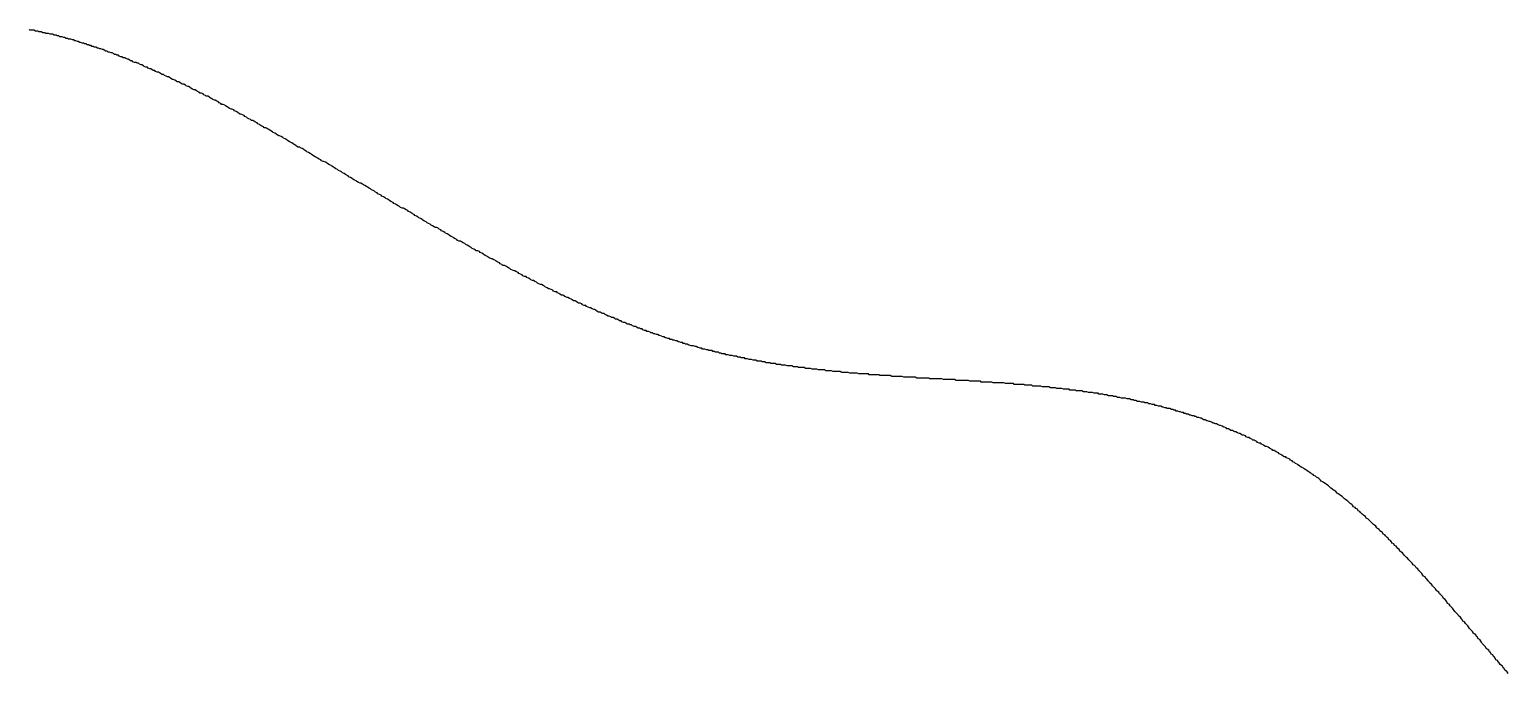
# Model space of a CAD drawing. Header units: millimetres. Extents: x 35 to 605, y 64 to 964.
# Drawn here: x 283.88 to 302.23, y 455.38 to 463.38 of the extents above; entities that cross this region are included whole.
import ezdxf

# ---------------------------------------------------------------- set-up
doc = ezdxf.new("R2010")
doc.units = ezdxf.units.MM

msp = doc.modelspace()

# ---------------------------------------------------------------- linework, layer by layer
msp.add_polyline3d([(302.237, 455.378, 0), (302.227, 455.398, 0), (302.217, 455.408, 0), (302.197, 455.418, 0), (302.187, 455.438, 0), (302.177, 455.448, 0), (302.167, 455.468, 0), (302.157, 455.478, 0), (302.137, 455.488, 0), (302.127, 455.508, 0), (302.117, 455.518, 0), (302.107, 455.538, 0), (302.087, 455.548, 0), (302.077, 455.568, 0), (302.067, 455.578, 0), (302.057, 455.588, 0), (302.047, 455.608, 0), (302.027, 455.618, 0), (302.017, 455.638, 0), (302.007, 455.648, 0), (301.997, 455.668, 0), (301.977, 455.678, 0), (301.967, 455.688, 0), (301.957, 455.708, 0), (301.947, 455.718, 0), (301.927, 455.738, 0), (301.917, 455.748, 0), (301.907, 455.768, 0), (301.897, 455.778, 0), (301.887, 455.798, 0), (301.867, 455.808, 0), (301.857, 455.828, 0), (301.847, 455.838, 0), (301.837, 455.858, 0), (301.817, 455.868, 0), (301.807, 455.878, 0), (301.797, 455.898, 0), (301.787, 455.908, 0), (301.767, 455.928, 0), (301.757, 455.938, 0), (301.747, 455.958, 0), (301.737, 455.968, 0), (301.717, 455.988, 0), (301.707, 455.998, 0), (301.697, 456.018, 0), (301.677, 456.028, 0), (301.667, 456.048, 0), (301.657, 456.058, 0), (301.647, 456.078, 0), (301.627, 456.088, 0), (301.617, 456.108, 0), (301.607, 456.118, 0), (301.597, 456.128, 0), (301.577, 456.148, 0), (301.567, 456.158, 0), (301.557, 456.178, 0), (301.547, 456.188, 0), (301.527, 456.208, 0), (301.517, 456.218, 0), (301.507, 456.238, 0), (301.487, 456.248, 0), (301.477, 456.268, 0), (301.467, 456.278, 0), (301.457, 456.298, 0), (301.437, 456.308, 0), (301.427, 456.328, 0), (301.417, 456.338, 0), (301.397, 456.358, 0), (301.387, 456.368, 0), (301.377, 456.388, 0), (301.357, 456.398, 0), (301.347, 456.408, 0), (301.337, 456.428, 0), (301.327, 456.438, 0), (301.307, 456.458, 0), (301.297, 456.468, 0), (301.287, 456.488, 0), (301.267, 456.498, 0), (301.257, 456.518, 0), (301.247, 456.528, 0), (301.227, 456.548, 0), (301.217, 456.558, 0), (301.207, 456.578, 0), (301.187, 456.588, 0), (301.177, 456.598, 0), (301.167, 456.618, 0), (301.157, 456.628, 0), (301.137, 456.648, 0), (301.127, 456.658, 0), (301.117, 456.678, 0), (301.097, 456.688, 0), (301.087, 456.708, 0), (301.077, 456.718, 0), (301.057, 456.728, 0), (301.047, 456.748, 0), (301.037, 456.758, 0), (301.017, 456.778, 0), (301.007, 456.788, 0), (300.987, 456.808, 0), (300.977, 456.818, 0), (300.967, 456.828, 0), (300.947, 456.848, 0), (300.937, 456.858, 0), (300.927, 456.878, 0), (300.907, 456.888, 0), (300.897, 456.898, 0), (300.887, 456.918, 0), (300.867, 456.928, 0), (300.857, 456.948, 0), (300.847, 456.958, 0), (300.827, 456.968, 0), (300.817, 456.988, 0), (300.797, 456.998, 0), (300.787, 457.018, 0), (300.777, 457.028, 0), (300.757, 457.038, 0), (300.747, 457.058, 0), (300.737, 457.068, 0), (300.717, 457.088, 0), (300.707, 457.098, 0), (300.687, 457.108, 0), (300.677, 457.128, 0), (300.667, 457.138, 0), (300.647, 457.148, 0), (300.637, 457.168, 0), (300.617, 457.178, 0), (300.607, 457.188, 0), (300.597, 457.208, 0), (300.577, 457.218, 0), (300.567, 457.228, 0), (300.547, 457.248, 0), (300.537, 457.258, 0), (300.527, 457.268, 0), (300.507, 457.288, 0), (300.497, 457.298, 0), (300.477, 457.308, 0), (300.467, 457.328, 0), (300.447, 457.338, 0), (300.437, 457.348, 0), (300.427, 457.358, 0), (300.407, 457.378, 0), (300.397, 457.388, 0), (300.377, 457.398, 0), (300.367, 457.418, 0), (300.347, 457.428, 0), (300.337, 457.438, 0), (300.317, 457.448, 0), (300.307, 457.468, 0), (300.297, 457.478, 0), (300.277, 457.488, 0), (300.267, 457.498, 0), (300.247, 457.518, 0), (300.237, 457.528, 0), (300.217, 457.538, 0), (300.207, 457.548, 0), (300.187, 457.568, 0), (300.177, 457.578, 0), (300.157, 457.588, 0), (300.147, 457.598, 0), (300.127, 457.608, 0), (300.117, 457.618, 0), (300.097, 457.638, 0), (300.087, 457.648, 0), (300.067, 457.658, 0), (300.057, 457.668, 0), (300.037, 457.678, 0), (300.027, 457.688, 0), (300.007, 457.708, 0), (299.997, 457.718, 0), (299.977, 457.728, 0), (299.967, 457.738, 0), (299.947, 457.748, 0), (299.937, 457.758, 0), (299.917, 457.768, 0), (299.907, 457.778, 0), (299.887, 457.798, 0), (299.877, 457.808, 0), (299.857, 457.818, 0), (299.847, 457.828, 0), (299.827, 457.838, 0), (299.817, 457.848, 0), (299.797, 457.858, 0), (299.787, 457.868, 0), (299.767, 457.878, 0), (299.757, 457.888, 0), (299.737, 457.898, 0), (299.727, 457.908, 0), (299.707, 457.918, 0), (299.697, 457.928, 0), (299.677, 457.938, 0), (299.657, 457.948, 0), (299.647, 457.958, 0), (299.627, 457.968, 0), (299.617, 457.978, 0), (299.597, 457.988, 0), (299.587, 457.998, 0), (299.567, 458.008, 0), (299.557, 458.018, 0), (299.537, 458.028, 0), (299.527, 458.038, 0), (299.507, 458.048, 0), (299.487, 458.058, 0), (299.477, 458.068, 0), (299.457, 458.068, 0), (299.447, 458.078, 0), (299.427, 458.088, 0), (299.417, 458.098, 0), (299.397, 458.108, 0), (299.387, 458.118, 0), (299.367, 458.128, 0), (299.347, 458.138, 0), (299.337, 458.148, 0), (299.317, 458.148, 0), (299.307, 458.158, 0), (299.287, 458.168, 0), (299.277, 458.178, 0), (299.257, 458.188, 0), (299.237, 458.198, 0), (299.227, 458.198, 0), (299.207, 458.208, 0), (299.197, 458.218, 0), (299.177, 458.228, 0), (299.167, 458.238, 0), (299.147, 458.238, 0), (299.127, 458.248, 0), (299.117, 458.258, 0), (299.097, 458.268, 0), (299.087, 458.278, 0), (299.067, 458.278, 0), (299.057, 458.288, 0), (299.037, 458.298, 0), (299.017, 458.308, 0), (299.007, 458.308, 0), (298.987, 458.318, 0), (298.977, 458.328, 0), (298.957, 458.338, 0), (298.937, 458.338, 0), (298.927, 458.348, 0), (298.907, 458.358, 0), (298.897, 458.358, 0), (298.877, 458.368, 0), (298.857, 458.378, 0), (298.847, 458.378, 0), (298.827, 458.388, 0), (298.817, 458.398, 0), (298.797, 458.398, 0), (298.777, 458.408, 0), (298.767, 458.418, 0), (298.747, 458.418, 0), (298.737, 458.428, 0), (298.717, 458.438, 0), (298.707, 458.438, 0), (298.687, 458.448, 0), (298.667, 458.458, 0), (298.657, 458.458, 0), (298.637, 458.468, 0), (298.617, 458.478, 0), (298.607, 458.478, 0), (298.587, 458.488, 0), (298.577, 458.488, 0), (298.557, 458.498, 0), (298.537, 458.508, 0), (298.527, 458.508, 0), (298.507, 458.518, 0), (298.497, 458.518, 0), (298.477, 458.528, 0), (298.457, 458.528, 0), (298.447, 458.538, 0), (298.427, 458.548, 0), (298.417, 458.548, 0), (298.397, 458.558, 0), (298.377, 458.558, 0), (298.367, 458.568, 0), (298.347, 458.568, 0), (298.337, 458.578, 0), (298.317, 458.578, 0), (298.297, 458.588, 0), (298.287, 458.588, 0), (298.267, 458.598, 0), (298.247, 458.598, 0), (298.237, 458.608, 0), (298.217, 458.608, 0), (298.207, 458.618, 0), (298.187, 458.618, 0), (298.167, 458.628, 0), (298.157, 458.628, 0), (298.137, 458.638, 0), (298.117, 458.638, 0), (298.107, 458.648, 0), (298.087, 458.648, 0), (298.077, 458.658, 0), (298.057, 458.658, 0), (298.037, 458.668, 0), (298.027, 458.668, 0), (298.007, 458.668, 0), (297.997, 458.678, 0), (297.977, 458.678, 0), (297.957, 458.688, 0), (297.947, 458.688, 0), (297.927, 458.698, 0), (297.907, 458.698, 0), (297.897, 458.698, 0), (297.877, 458.708, 0), (297.857, 458.708, 0), (297.847, 458.718, 0), (297.827, 458.718, 0), (297.817, 458.718, 0), (297.797, 458.728, 0), (297.777, 458.728, 0), (297.767, 458.738, 0), (297.747, 458.738, 0), (297.727, 458.738, 0), (297.717, 458.748, 0), (297.697, 458.748, 0), (297.687, 458.748, 0), (297.667, 458.758, 0), (297.647, 458.758, 0), (297.637, 458.758, 0), (297.617, 458.768, 0), (297.597, 458.768, 0), (297.587, 458.778, 0), (297.567, 458.778, 0), (297.557, 458.778, 0), (297.537, 458.788, 0), (297.517, 458.788, 0), (297.507, 458.788, 0), (297.487, 458.798, 0), (297.467, 458.798, 0), (297.457, 458.798, 0), (297.437, 458.798, 0), (297.417, 458.808, 0), (297.407, 458.808, 0), (297.387, 458.808, 0), (297.377, 458.818, 0), (297.357, 458.818, 0), (297.337, 458.818, 0), (297.327, 458.828, 0), (297.307, 458.828, 0), (297.287, 458.828, 0), (297.277, 458.828, 0), (297.257, 458.838, 0), (297.237, 458.838, 0), (297.227, 458.838, 0), (297.207, 458.848, 0), (297.197, 458.848, 0), (297.177, 458.848, 0), (297.157, 458.848, 0), (297.147, 458.858, 0), (297.127, 458.858, 0), (297.107, 458.858, 0), (297.097, 458.858, 0), (297.077, 458.868, 0), (297.057, 458.868, 0), (297.047, 458.868, 0), (297.027, 458.868, 0), (297.007, 458.878, 0), (296.997, 458.878, 0), (296.977, 458.878, 0), (296.967, 458.878, 0), (296.947, 458.888, 0), (296.927, 458.888, 0), (296.917, 458.888, 0), (296.897, 458.888, 0), (296.877, 458.888, 0), (296.867, 458.898, 0), (296.847, 458.898, 0), (296.827, 458.898, 0), (296.817, 458.898, 0), (296.797, 458.898, 0), (296.787, 458.908, 0), (296.767, 458.908, 0), (296.747, 458.908, 0), (296.737, 458.908, 0), (296.717, 458.908, 0), (296.697, 458.918, 0), (296.687, 458.918, 0), (296.667, 458.918, 0), (296.647, 458.918, 0), (296.637, 458.918, 0), (296.617, 458.928, 0), (296.597, 458.928, 0), (296.587, 458.928, 0), (296.567, 458.928, 0), (296.557, 458.928, 0), (296.537, 458.938, 0), (296.517, 458.938, 0), (296.507, 458.938, 0), (296.487, 458.938, 0), (296.467, 458.938, 0), (296.457, 458.938, 0), (296.437, 458.948, 0), (296.417, 458.948, 0), (296.407, 458.948, 0), (296.387, 458.948, 0), (296.377, 458.948, 0), (296.357, 458.948, 0), (296.337, 458.948, 0), (296.327, 458.958, 0), (296.307, 458.958, 0), (296.287, 458.958, 0), (296.277, 458.958, 0), (296.257, 458.958, 0), (296.237, 458.958, 0), (296.227, 458.968, 0), (296.207, 458.968, 0), (296.187, 458.968, 0), (296.177, 458.968, 0), (296.157, 458.968, 0), (296.147, 458.968, 0), (296.127, 458.968, 0), (296.107, 458.968, 0), (296.097, 458.978, 0), (296.077, 458.978, 0), (296.057, 458.978, 0), (296.047, 458.978, 0), (296.027, 458.978, 0), (296.007, 458.978, 0), (295.997, 458.978, 0), (295.977, 458.988, 0), (295.967, 458.988, 0), (295.947, 458.988, 0), (295.927, 458.988, 0), (295.917, 458.988, 0), (295.897, 458.988, 0), (295.877, 458.988, 0), (295.867, 458.988, 0), (295.847, 458.988, 0), (295.827, 458.998, 0), (295.817, 458.998, 0), (295.797, 458.998, 0), (295.777, 458.998, 0), (295.767, 458.998, 0), (295.747, 458.998, 0), (295.737, 458.998, 0), (295.717, 458.998, 0), (295.697, 458.998, 0), (295.687, 459.008, 0), (295.667, 459.008, 0), (295.647, 459.008, 0), (295.637, 459.008, 0), (295.617, 459.008, 0), (295.597, 459.008, 0), (295.587, 459.008, 0), (295.567, 459.008, 0), (295.557, 459.008, 0), (295.537, 459.018, 0), (295.517, 459.018, 0), (295.507, 459.018, 0), (295.487, 459.018, 0), (295.467, 459.018, 0), (295.457, 459.018, 0), (295.437, 459.018, 0), (295.417, 459.018, 0), (295.407, 459.018, 0), (295.387, 459.018, 0), (295.367, 459.028, 0), (295.357, 459.028, 0), (295.337, 459.028, 0), (295.327, 459.028, 0), (295.307, 459.028, 0), (295.287, 459.028, 0), (295.277, 459.028, 0), (295.257, 459.028, 0), (295.237, 459.028, 0), (295.227, 459.028, 0), (295.207, 459.038, 0), (295.187, 459.038, 0), (295.177, 459.038, 0), (295.157, 459.038, 0), (295.147, 459.038, 0), (295.127, 459.038, 0), (295.107, 459.038, 0), (295.097, 459.038, 0), (295.077, 459.038, 0), (295.057, 459.038, 0), (295.047, 459.048, 0), (295.027, 459.048, 0), (295.007, 459.048, 0), (294.997, 459.048, 0), (294.977, 459.048, 0), (294.967, 459.048, 0), (294.947, 459.048, 0), (294.927, 459.048, 0), (294.917, 459.048, 0), (294.897, 459.048, 0), (294.877, 459.058, 0), (294.867, 459.058, 0), (294.847, 459.058, 0), (294.827, 459.058, 0), (294.817, 459.058, 0), (294.797, 459.058, 0), (294.787, 459.058, 0), (294.767, 459.058, 0), (294.747, 459.058, 0), (294.737, 459.058, 0), (294.717, 459.068, 0), (294.697, 459.068, 0), (294.687, 459.068, 0), (294.667, 459.068, 0), (294.647, 459.068, 0), (294.637, 459.068, 0), (294.617, 459.068, 0), (294.607, 459.068, 0), (294.587, 459.068, 0), (294.567, 459.078, 0), (294.557, 459.078, 0), (294.537, 459.078, 0), (294.517, 459.078, 0), (294.507, 459.078, 0), (294.487, 459.078, 0), (294.467, 459.078, 0), (294.457, 459.078, 0), (294.437, 459.078, 0), (294.427, 459.088, 0), (294.407, 459.088, 0), (294.387, 459.088, 0), (294.377, 459.088, 0), (294.357, 459.088, 0), (294.337, 459.088, 0), (294.327, 459.088, 0), (294.307, 459.088, 0), (294.297, 459.098, 0), (294.277, 459.098, 0), (294.257, 459.098, 0), (294.247, 459.098, 0), (294.227, 459.098, 0), (294.207, 459.098, 0), (294.197, 459.098, 0), (294.177, 459.098, 0), (294.157, 459.108, 0), (294.147, 459.108, 0), (294.127, 459.108, 0), (294.117, 459.108, 0), (294.097, 459.108, 0), (294.077, 459.108, 0), (294.067, 459.108, 0), (294.047, 459.118, 0), (294.027, 459.118, 0), (294.017, 459.118, 0), (293.997, 459.118, 0), (293.987, 459.118, 0), (293.967, 459.118, 0), (293.947, 459.128, 0), (293.937, 459.128, 0), (293.917, 459.128, 0), (293.897, 459.128, 0), (293.887, 459.128, 0), (293.867, 459.128, 0), (293.857, 459.128, 0), (293.837, 459.138, 0), (293.817, 459.138, 0), (293.807, 459.138, 0), (293.787, 459.138, 0), (293.767, 459.138, 0), (293.757, 459.148, 0), (293.737, 459.148, 0), (293.727, 459.148, 0), (293.707, 459.148, 0), (293.687, 459.148, 0), (293.677, 459.148, 0), (293.657, 459.158, 0), (293.637, 459.158, 0), (293.627, 459.158, 0), (293.607, 459.158, 0), (293.597, 459.158, 0), (293.577, 459.168, 0), (293.557, 459.168, 0), (293.547, 459.168, 0), (293.527, 459.168, 0), (293.517, 459.168, 0), (293.497, 459.178, 0), (293.477, 459.178, 0), (293.467, 459.178, 0), (293.447, 459.178, 0), (293.427, 459.178, 0), (293.417, 459.188, 0), (293.397, 459.188, 0), (293.387, 459.188, 0), (293.367, 459.188, 0), (293.347, 459.198, 0), (293.337, 459.198, 0), (293.317, 459.198, 0), (293.297, 459.198, 0), (293.287, 459.198, 0), (293.267, 459.208, 0), (293.257, 459.208, 0), (293.237, 459.208, 0), (293.217, 459.208, 0), (293.207, 459.218, 0), (293.187, 459.218, 0), (293.177, 459.218, 0), (293.157, 459.218, 0), (293.137, 459.228, 0), (293.127, 459.228, 0), (293.107, 459.228, 0), (293.087, 459.228, 0), (293.077, 459.238, 0), (293.057, 459.238, 0), (293.047, 459.238, 0), (293.027, 459.238, 0), (293.007, 459.248, 0), (292.997, 459.248, 0), (292.977, 459.248, 0), (292.967, 459.258, 0), (292.947, 459.258, 0), (292.927, 459.258, 0), (292.917, 459.258, 0), (292.897, 459.268, 0), (292.887, 459.268, 0), (292.867, 459.268, 0), (292.847, 459.278, 0), (292.837, 459.278, 0), (292.817, 459.278, 0), (292.797, 459.288, 0), (292.787, 459.288, 0), (292.767, 459.288, 0), (292.757, 459.298, 0), (292.737, 459.298, 0), (292.717, 459.298, 0), (292.707, 459.308, 0), (292.687, 459.308, 0), (292.677, 459.308, 0), (292.657, 459.318, 0), (292.637, 459.318, 0), (292.627, 459.318, 0), (292.607, 459.328, 0), (292.597, 459.328, 0), (292.577, 459.328, 0), (292.557, 459.338, 0), (292.547, 459.338, 0), (292.527, 459.338, 0), (292.517, 459.348, 0), (292.497, 459.348, 0), (292.477, 459.348, 0), (292.467, 459.358, 0), (292.447, 459.358, 0), (292.437, 459.368, 0), (292.417, 459.368, 0), (292.397, 459.368, 0), (292.387, 459.378, 0), (292.367, 459.378, 0), (292.357, 459.388, 0), (292.337, 459.388, 0), (292.317, 459.388, 0), (292.307, 459.398, 0), (292.287, 459.398, 0), (292.267, 459.408, 0), (292.257, 459.408, 0), (292.237, 459.408, 0), (292.227, 459.418, 0), (292.207, 459.418, 0), (292.187, 459.428, 0), (292.177, 459.428, 0), (292.157, 459.438, 0), (292.147, 459.438, 0), (292.127, 459.448, 0), (292.107, 459.448, 0), (292.097, 459.448, 0), (292.077, 459.458, 0), (292.067, 459.458, 0), (292.047, 459.468, 0), (292.027, 459.468, 0), (292.017, 459.478, 0), (291.997, 459.478, 0), (291.987, 459.488, 0), (291.967, 459.488, 0), (291.947, 459.498, 0), (291.937, 459.498, 0), (291.917, 459.508, 0), (291.907, 459.508, 0), (291.887, 459.518, 0), (291.867, 459.518, 0), (291.857, 459.528, 0), (291.837, 459.528, 0), (291.827, 459.538, 0), (291.807, 459.538, 0), (291.787, 459.548, 0), (291.777, 459.548, 0), (291.757, 459.558, 0), (291.747, 459.558, 0), (291.727, 459.568, 0), (291.707, 459.578, 0), (291.697, 459.578, 0), (291.677, 459.588, 0), (291.667, 459.588, 0), (291.647, 459.598, 0), (291.627, 459.598, 0), (291.617, 459.608, 0), (291.597, 459.608, 0), (291.587, 459.618, 0), (291.567, 459.628, 0), (291.547, 459.628, 0), (291.537, 459.638, 0), (291.517, 459.638, 0), (291.497, 459.648, 0), (291.487, 459.658, 0), (291.467, 459.658, 0), (291.457, 459.668, 0), (291.437, 459.668, 0), (291.417, 459.678, 0), (291.407, 459.688, 0), (291.387, 459.688, 0), (291.367, 459.698, 0), (291.357, 459.708, 0), (291.337, 459.708, 0), (291.327, 459.718, 0), (291.307, 459.718, 0), (291.287, 459.728, 0), (291.277, 459.738, 0), (291.257, 459.738, 0), (291.237, 459.748, 0), (291.227, 459.758, 0), (291.207, 459.758, 0), (291.197, 459.768, 0), (291.177, 459.778, 0), (291.157, 459.778, 0), (291.147, 459.788, 0), (291.127, 459.798, 0), (291.107, 459.798, 0), (291.097, 459.808, 0), (291.077, 459.818, 0), (291.067, 459.818, 0), (291.047, 459.828, 0), (291.027, 459.838, 0), (291.017, 459.848, 0), (290.997, 459.848, 0), (290.977, 459.858, 0), (290.967, 459.868, 0), (290.947, 459.868, 0), (290.927, 459.878, 0), (290.917, 459.888, 0), (290.897, 459.898, 0), (290.887, 459.898, 0), (290.867, 459.908, 0), (290.847, 459.918, 0), (290.837, 459.918, 0), (290.817, 459.928, 0), (290.797, 459.938, 0), (290.787, 459.948, 0), (290.767, 459.948, 0), (290.747, 459.958, 0), (290.737, 459.968, 0), (290.717, 459.978, 0), (290.697, 459.978, 0), (290.687, 459.988, 0), (290.667, 459.998, 0), (290.657, 460.008, 0), (290.637, 460.008, 0), (290.617, 460.018, 0), (290.607, 460.028, 0), (290.587, 460.038, 0), (290.567, 460.048, 0), (290.557, 460.048, 0), (290.537, 460.058, 0), (290.517, 460.068, 0), (290.507, 460.078, 0), (290.487, 460.078, 0), (290.467, 460.088, 0), (290.457, 460.098, 0), (290.437, 460.108, 0), (290.427, 460.118, 0), (290.407, 460.118, 0), (290.387, 460.128, 0), (290.377, 460.138, 0), (290.357, 460.148, 0), (290.337, 460.158, 0), (290.327, 460.158, 0), (290.307, 460.168, 0), (290.287, 460.178, 0), (290.277, 460.188, 0), (290.257, 460.198, 0), (290.237, 460.208, 0), (290.227, 460.208, 0), (290.207, 460.218, 0), (290.187, 460.228, 0), (290.177, 460.238, 0), (290.157, 460.248, 0), (290.137, 460.258, 0), (290.127, 460.258, 0), (290.107, 460.268, 0), (290.097, 460.278, 0), (290.077, 460.288, 0), (290.057, 460.298, 0), (290.047, 460.308, 0), (290.027, 460.308, 0), (290.007, 460.318, 0), (289.997, 460.328, 0), (289.977, 460.338, 0), (289.957, 460.348, 0), (289.947, 460.358, 0), (289.927, 460.368, 0), (289.907, 460.378, 0), (289.897, 460.378, 0), (289.877, 460.388, 0), (289.857, 460.398, 0), (289.847, 460.408, 0), (289.827, 460.418, 0), (289.807, 460.428, 0), (289.797, 460.438, 0), (289.777, 460.448, 0), (289.757, 460.448, 0), (289.747, 460.458, 0), (289.727, 460.468, 0), (289.717, 460.478, 0), (289.697, 460.488, 0), (289.677, 460.498, 0), (289.667, 460.508, 0), (289.647, 460.518, 0), (289.627, 460.528, 0), (289.617, 460.528, 0), (289.597, 460.538, 0), (289.577, 460.548, 0), (289.567, 460.558, 0), (289.547, 460.568, 0), (289.527, 460.578, 0), (289.517, 460.588, 0), (289.497, 460.598, 0), (289.477, 460.608, 0), (289.467, 460.618, 0), (289.447, 460.628, 0), (289.427, 460.628, 0), (289.417, 460.638, 0), (289.397, 460.648, 0), (289.377, 460.658, 0), (289.367, 460.668, 0), (289.347, 460.678, 0), (289.337, 460.688, 0), (289.317, 460.698, 0), (289.297, 460.708, 0), (289.287, 460.718, 0), (289.267, 460.728, 0), (289.247, 460.738, 0), (289.237, 460.748, 0), (289.217, 460.748, 0), (289.197, 460.758, 0), (289.187, 460.768, 0), (289.167, 460.778, 0), (289.147, 460.788, 0), (289.137, 460.798, 0), (289.117, 460.808, 0), (289.097, 460.818, 0), (289.087, 460.828, 0), (289.067, 460.838, 0), (289.047, 460.848, 0), (289.037, 460.858, 0), (289.017, 460.868, 0), (288.997, 460.878, 0), (288.987, 460.888, 0), (288.967, 460.898, 0), (288.957, 460.908, 0), (288.937, 460.918, 0), (288.917, 460.918, 0), (288.907, 460.928, 0), (288.887, 460.938, 0), (288.867, 460.948, 0), (288.857, 460.958, 0), (288.837, 460.968, 0), (288.817, 460.978, 0), (288.807, 460.988, 0), (288.787, 460.998, 0), (288.767, 461.008, 0), (288.757, 461.018, 0), (288.737, 461.028, 0), (288.717, 461.038, 0), (288.707, 461.048, 0), (288.687, 461.058, 0), (288.667, 461.068, 0), (288.657, 461.078, 0), (288.637, 461.088, 0), (288.627, 461.098, 0), (288.607, 461.108, 0), (288.587, 461.118, 0), (288.577, 461.128, 0), (288.557, 461.138, 0), (288.537, 461.148, 0), (288.527, 461.158, 0), (288.507, 461.158, 0), (288.487, 461.168, 0), (288.477, 461.178, 0), (288.457, 461.188, 0), (288.437, 461.198, 0), (288.427, 461.208, 0), (288.407, 461.218, 0), (288.397, 461.228, 0), (288.377, 461.238, 0), (288.357, 461.248, 0), (288.347, 461.258, 0), (288.327, 461.268, 0), (288.307, 461.278, 0), (288.297, 461.288, 0), (288.277, 461.298, 0), (288.257, 461.308, 0), (288.247, 461.318, 0), (288.227, 461.328, 0), (288.207, 461.338, 0), (288.197, 461.348, 0), (288.177, 461.358, 0), (288.167, 461.368, 0), (288.147, 461.378, 0), (288.127, 461.388, 0), (288.117, 461.398, 0), (288.097, 461.408, 0), (288.077, 461.418, 0), (288.067, 461.428, 0), (288.047, 461.438, 0), (288.027, 461.448, 0), (288.017, 461.458, 0), (287.997, 461.468, 0), (287.987, 461.468, 0), (287.967, 461.478, 0), (287.947, 461.488, 0), (287.937, 461.498, 0), (287.917, 461.508, 0), (287.897, 461.518, 0), (287.887, 461.528, 0), (287.867, 461.538, 0), (287.847, 461.548, 0), (287.837, 461.558, 0), (287.817, 461.568, 0), (287.807, 461.578, 0), (287.787, 461.588, 0), (287.767, 461.598, 0), (287.757, 461.608, 0), (287.737, 461.618, 0), (287.717, 461.628, 0), (287.707, 461.638, 0), (287.687, 461.648, 0), (287.667, 461.658, 0), (287.657, 461.668, 0), (287.637, 461.678, 0), (287.627, 461.688, 0), (287.607, 461.698, 0), (287.587, 461.708, 0), (287.577, 461.718, 0), (287.557, 461.728, 0), (287.537, 461.738, 0), (287.527, 461.738, 0), (287.507, 461.748, 0), (287.497, 461.758, 0), (287.477, 461.768, 0), (287.457, 461.778, 0), (287.447, 461.788, 0), (287.427, 461.798, 0), (287.407, 461.808, 0), (287.397, 461.818, 0), (287.377, 461.828, 0), (287.367, 461.838, 0), (287.347, 461.848, 0), (287.327, 461.858, 0), (287.317, 461.868, 0), (287.297, 461.878, 0), (287.287, 461.888, 0), (287.267, 461.898, 0), (287.247, 461.908, 0), (287.237, 461.918, 0), (287.217, 461.918, 0), (287.197, 461.928, 0), (287.187, 461.938, 0), (287.167, 461.948, 0), (287.157, 461.958, 0), (287.137, 461.968, 0), (287.117, 461.978, 0), (287.107, 461.988, 0), (287.087, 461.998, 0), (287.077, 462.008, 0), (287.057, 462.018, 0), (287.037, 462.028, 0), (287.027, 462.038, 0), (287.007, 462.048, 0), (286.987, 462.058, 0), (286.977, 462.058, 0), (286.957, 462.068, 0), (286.947, 462.078, 0), (286.927, 462.088, 0), (286.907, 462.098, 0), (286.897, 462.108, 0), (286.877, 462.118, 0), (286.867, 462.128, 0), (286.847, 462.138, 0), (286.827, 462.148, 0), (286.817, 462.158, 0), (286.797, 462.158, 0), (286.787, 462.168, 0), (286.767, 462.178, 0), (286.747, 462.188, 0), (286.737, 462.198, 0), (286.717, 462.208, 0), (286.707, 462.218, 0), (286.687, 462.228, 0), (286.667, 462.238, 0), (286.657, 462.248, 0), (286.637, 462.248, 0), (286.627, 462.258, 0), (286.607, 462.268, 0), (286.587, 462.278, 0), (286.577, 462.288, 0), (286.557, 462.298, 0), (286.547, 462.308, 0), (286.527, 462.318, 0), (286.507, 462.328, 0), (286.497, 462.328, 0), (286.477, 462.338, 0), (286.467, 462.348, 0), (286.447, 462.358, 0), (286.427, 462.368, 0), (286.417, 462.378, 0), (286.397, 462.388, 0), (286.387, 462.388, 0), (286.367, 462.398, 0), (286.347, 462.408, 0), (286.337, 462.418, 0), (286.317, 462.428, 0), (286.307, 462.438, 0), (286.287, 462.448, 0), (286.267, 462.448, 0), (286.257, 462.458, 0), (286.237, 462.468, 0), (286.227, 462.478, 0), (286.207, 462.488, 0), (286.187, 462.498, 0), (286.177, 462.498, 0), (286.157, 462.508, 0), (286.147, 462.518, 0), (286.127, 462.528, 0), (286.117, 462.538, 0), (286.097, 462.548, 0), (286.077, 462.548, 0), (286.067, 462.558, 0), (286.047, 462.568, 0), (286.037, 462.578, 0), (286.017, 462.588, 0), (285.997, 462.588, 0), (285.987, 462.598, 0), (285.967, 462.608, 0), (285.957, 462.618, 0), (285.937, 462.628, 0), (285.927, 462.628, 0), (285.907, 462.638, 0), (285.887, 462.648, 0), (285.877, 462.658, 0), (285.857, 462.668, 0), (285.847, 462.668, 0), (285.827, 462.678, 0), (285.817, 462.688, 0), (285.797, 462.698, 0), (285.777, 462.698, 0), (285.767, 462.708, 0), (285.747, 462.718, 0), (285.737, 462.728, 0), (285.717, 462.728, 0), (285.707, 462.738, 0), (285.687, 462.748, 0), (285.667, 462.758, 0), (285.657, 462.758, 0), (285.637, 462.768, 0), (285.627, 462.778, 0), (285.607, 462.788, 0), (285.597, 462.788, 0), (285.577, 462.798, 0), (285.557, 462.808, 0), (285.547, 462.818, 0), (285.527, 462.818, 0), (285.517, 462.828, 0), (285.497, 462.838, 0), (285.487, 462.848, 0), (285.467, 462.848, 0), (285.447, 462.858, 0), (285.437, 462.868, 0), (285.417, 462.868, 0), (285.407, 462.878, 0), (285.387, 462.888, 0), (285.377, 462.888, 0), (285.357, 462.898, 0), (285.347, 462.908, 0), (285.327, 462.908, 0), (285.307, 462.918, 0), (285.297, 462.928, 0), (285.277, 462.938, 0), (285.267, 462.938, 0), (285.247, 462.948, 0), (285.237, 462.958, 0), (285.217, 462.958, 0), (285.207, 462.968, 0), (285.187, 462.968, 0), (285.167, 462.978, 0), (285.157, 462.988, 0), (285.137, 462.988, 0), (285.127, 462.998, 0), (285.107, 463.008, 0), (285.097, 463.008, 0), (285.077, 463.018, 0), (285.067, 463.028, 0), (285.047, 463.028, 0), (285.027, 463.038, 0), (285.017, 463.038, 0), (284.997, 463.048, 0), (284.987, 463.058, 0), (284.967, 463.058, 0), (284.957, 463.068, 0), (284.937, 463.068, 0), (284.927, 463.078, 0), (284.907, 463.088, 0), (284.897, 463.088, 0), (284.877, 463.098, 0), (284.857, 463.098, 0), (284.847, 463.108, 0), (284.827, 463.108, 0), (284.817, 463.118, 0), (284.797, 463.128, 0), (284.787, 463.128, 0), (284.767, 463.138, 0), (284.757, 463.138, 0), (284.737, 463.148, 0), (284.727, 463.148, 0), (284.707, 463.158, 0), (284.687, 463.158, 0), (284.677, 463.168, 0), (284.657, 463.168, 0), (284.647, 463.178, 0), (284.627, 463.178, 0), (284.617, 463.188, 0), (284.597, 463.188, 0), (284.587, 463.198, 0), (284.567, 463.198, 0), (284.557, 463.208, 0), (284.537, 463.208, 0), (284.517, 463.218, 0), (284.507, 463.218, 0), (284.487, 463.228, 0), (284.477, 463.228, 0), (284.457, 463.238, 0), (284.447, 463.238, 0), (284.427, 463.248, 0), (284.417, 463.248, 0), (284.397, 463.258, 0), (284.387, 463.258, 0), (284.367, 463.258, 0), (284.357, 463.268, 0), (284.337, 463.268, 0), (284.317, 463.278, 0), (284.307, 463.278, 0), (284.287, 463.288, 0), (284.277, 463.288, 0), (284.257, 463.288, 0), (284.247, 463.298, 0), (284.227, 463.298, 0), (284.217, 463.308, 0), (284.197, 463.308, 0), (284.187, 463.308, 0), (284.167, 463.318, 0), (284.157, 463.318, 0), (284.137, 463.318, 0), (284.117, 463.328, 0), (284.107, 463.328, 0), (284.087, 463.328, 0), (284.077, 463.338, 0), (284.057, 463.338, 0), (284.047, 463.338, 0), (284.027, 463.348, 0), (284.017, 463.348, 0), (283.997, 463.348, 0), (283.987, 463.358, 0), (283.967, 463.358, 0), (283.957, 463.358, 0), (283.937, 463.368, 0), (283.927, 463.368, 0), (283.907, 463.368, 0), (283.887, 463.368, 0), (283.877, 463.378, 0)])

doc.saveas('drawing.dxf')
